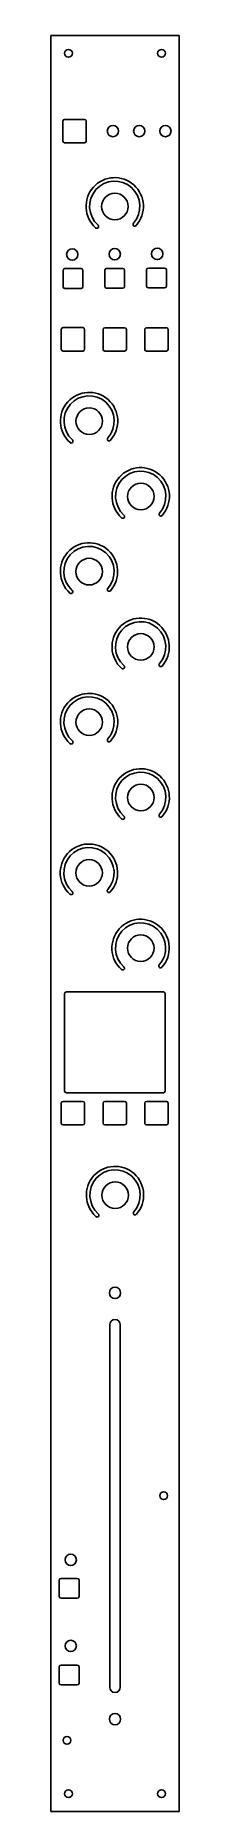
# Model space of a CAD drawing. Header units: millimetres. Extents: x 0 to 36, y 0 to 500.
import ezdxf

# ---------------------------------------------------------------- set-up
doc = ezdxf.new("R2010")
doc.units = ezdxf.units.MM
for name, color, linetype in [('BUTTON', 5, 'CONTINUOUS'), ('CHASSIS_SCREW', 140, 'CONTINUOUS'), ('DISPLAY', 6, 'CONTINUOUS'), ('ENCODER', 1, 'CONTINUOUS'), ('FADER', 4, 'CONTINUOUS'), ('FADER_SCREW', 30, 'CONTINUOUS'), ('LED', 2, 'CONTINUOUS'), ('LED_RING', 3, 'CONTINUOUS'), ('OUTLINE', 7, 'CONTINUOUS'), ('PCB_MOUNT', 40, 'CONTINUOUS')]:
    doc.layers.add(name, color=color, linetype=linetype)

msp = doc.modelspace()

# ---------------------------------------------------------------- linework, layer by layer
at = {"layer": 'BUTTON'}
for p, q in [((3.4175, 475.8931), (3.4175, 470.2931)), ((9.5175, 476.3931), (3.9175, 476.3931)), ((10.0175, 470.2931), (10.0175, 475.8931)), ((3.9175, 469.7931), (9.5175, 469.7931)), ((3.475, 433.8756), (3.475, 429.2756)), ((8.575, 434.3756), (3.975, 434.3756)), ((9.075, 429.2756), (9.075, 433.8756)), ((15.275, 433.9406), (15.275, 429.3406)), ((20.375, 434.4406), (15.775, 434.4406)), ((20.875, 429.3406), (20.875, 433.9406)), ((27.075, 434.0406), (27.075, 429.4406)), ((32.175, 434.5406), (27.575, 434.5406)), ((32.675, 429.4406), (32.675, 434.0406)), ((3.975, 428.7756), (8.575, 428.7756)), ((15.775, 428.8406), (20.375, 428.8406)), ((27.575, 428.9406), (32.175, 428.9406)), ((2.965, 417.2506), (2.965, 411.6506)), ((9.065, 417.7506), (3.465, 417.7506)), ((9.565, 411.6506), (9.565, 417.2506)), ((14.775, 417.2406), (14.775, 411.6406)), ((20.875, 417.7406), (15.275, 417.7406)), ((21.375, 411.6406), (21.375, 417.2406)), ((26.575, 417.2406), (26.575, 411.6406)), ((32.675, 417.7406), (27.075, 417.7406)), ((33.175, 411.6406), (33.175, 417.2406)), ((3.465, 411.1506), (9.065, 411.1506)), ((15.275, 411.1406), (20.875, 411.1406)), ((27.075, 411.1406), (32.675, 411.1406)), ((2.975, 199.3931), (2.975, 193.7931)), ((9.075, 199.8931), (3.475, 199.8931)), ((9.575, 193.7931), (9.575, 199.3931)), ((14.775, 199.3931), (14.775, 193.7931)), ((20.875, 199.8931), (15.275, 199.8931)), ((21.375, 193.7931), (21.375, 199.3931)), ((26.575, 199.3931), (26.575, 193.7931)), ((32.675, 199.8931), (27.075, 199.8931)), ((33.175, 193.7931), (33.175, 199.3931)), ((3.475, 193.2931), (9.075, 193.2931)), ((15.275, 193.2931), (20.875, 193.2931)), ((27.075, 193.2931), (32.675, 193.2931)), ((2.4, 65.1385), (2.4, 60.5385)), ((7.5, 65.6385), (2.9, 65.6385)), ((8, 60.5385), (8, 65.1385)), ((2.9, 60.0385), (7.5, 60.0385)), ((2.4, 40.7115), (2.4, 36.1115)), ((7.5, 41.2115), (2.9, 41.2115)), ((8, 36.1115), (8, 40.7115)), ((2.9, 35.6115), (7.5, 35.6115))]:
    msp.add_line(p, q, dxfattribs=at)
for centre, start, end in [((3.9175, 475.8931), 90, 180), ((9.5175, 475.8931), 0, 90), ((3.9175, 470.2931), 180, 270), ((9.5175, 470.2931), 270, 0), ((3.975, 433.8756), 90, 180), ((8.575, 433.8756), 0, 90), ((15.775, 433.9406), 90, 180), ((20.375, 433.9406), 0, 90), ((27.575, 434.0406), 90, 180), ((32.175, 434.0406), 0, 90), ((3.975, 429.2756), 180, 270), ((8.575, 429.2756), 270, 0), ((15.775, 429.3406), 180, 270), ((20.375, 429.3406), 270, 0), ((27.575, 429.4406), 180, 270), ((32.175, 429.4406), 270, 0), ((3.465, 417.2506), 90, 180), ((9.065, 417.2506), 0, 90), ((15.275, 417.2406), 90, 180), ((20.875, 417.2406), 0, 90), ((27.075, 417.2406), 90, 180), ((32.675, 417.2406), 0, 90), ((3.465, 411.6506), 180, 270), ((9.065, 411.6506), 270, 0), ((15.275, 411.6406), 180, 270), ((20.875, 411.6406), 270, 0), ((27.075, 411.6406), 180, 270), ((32.675, 411.6406), 270, 0), ((3.475, 199.3931), 90, 180), ((9.075, 199.3931), 0, 90), ((15.275, 199.3931), 90, 180), ((20.875, 199.3931), 0, 90), ((27.075, 199.3931), 90, 180), ((32.675, 199.3931), 0, 90), ((3.475, 193.7931), 180, 270), ((9.075, 193.7931), 270, 0), ((15.275, 193.7931), 180, 270), ((20.875, 193.7931), 270, 0), ((27.075, 193.7931), 180, 270), ((32.675, 193.7931), 270, 0), ((2.9, 65.1385), 90, 180), ((7.5, 65.1385), 0, 90), ((2.9, 60.5385), 180, 270), ((7.5, 60.5385), 270, 0), ((2.9, 40.7115), 90, 180), ((7.5, 40.7115), 0, 90), ((2.9, 36.1115), 180, 270), ((7.5, 36.1115), 270, 0)]:
    msp.add_arc(centre, 0.5, start, end, dxfattribs=at)
at = {"layer": 'CHASSIS_SCREW'}
for centre in [(5, 495), (31.3, 495), (5, 5), (31.3, 5)]:
    msp.add_circle(centre, 1.1, dxfattribs=at)
at = {"layer": 'DISPLAY'}
for p, q in [((3.9226, 230.2409), (3.9226, 202.8409)), ((31.8226, 230.7409), (4.4226, 230.7409)), ((32.3226, 202.8409), (32.3226, 230.2409)), ((4.4226, 202.3409), (31.8226, 202.3409))]:
    msp.add_line(p, q, dxfattribs=at)
for centre, start, end in [((4.4226, 230.2409), 90, 180), ((31.8226, 230.2409), 0, 90), ((4.4226, 202.8409), 180, 270), ((31.8226, 202.8409), 270, 0)]:
    msp.add_arc(centre, 0.5, start, end, dxfattribs=at)
at = {"layer": 'ENCODER'}
for centre in [(18.1225, 451.8597), (10.8725, 391.4119), (25.4661, 370.2307), (10.8489, 349.0592), (25.4425, 327.8597), (10.8668, 306.6716), (25.4604, 285.4592), (10.8289, 264.2592), (25.4225, 243.0592), (18.2027, 173.5032)]:
    msp.add_circle(centre, 3.75, dxfattribs=at)
at = {"layer": 'FADER'}
for p, q in [((16.65, 35.0032), (16.65, 137.0032)), ((19.65, 35.0032), (19.65, 137.0032))]:
    msp.add_line(p, q, dxfattribs=at)
for centre, start, end in [((18.15, 137.0032), 0, 180), ((18.15, 35.0032), 180, 0)]:
    msp.add_arc(centre, 1.5, start, end, dxfattribs=at)
at = {"layer": 'FADER_SCREW'}
for centre in [(18.15, 146.0032), (18.15, 26.0032)]:
    msp.add_circle(centre, 1.6, dxfattribs=at)
at = {"layer": 'LED'}
for centre in [(17.575, 473.0931), (25.005, 473.0931), (32.405, 473.0931), (18.0775, 438.4406), (30.079, 438.5406), (6.0715, 438.3406), (5.63, 70.8385), (5.63, 46.601)]:
    msp.add_circle(centre, 1.6, dxfattribs=at)
at = {"layer": 'LED_RING'}
for centre, radius, start, end in [((18.0767, 451.8883), 8.1, 318.25, 228.25), ((18.0767, 451.8883), 7.1, 318.25, 228.25), ((13.016, 446.2183), 0.5, 228.25, 48.25), ((23.7468, 446.8276), 0.5, 138.25, 318.25), ((10.8267, 391.4404), 8.1, 318.25, 228.25), ((10.8267, 391.4404), 7.1, 318.25, 228.25), ((5.766, 385.7704), 0.5, 228.25, 48.25), ((16.4968, 386.3797), 0.5, 138.25, 318.25), ((25.4203, 370.2593), 8.1, 318.25, 228.25), ((25.4203, 370.2593), 7.1, 318.25, 228.25), ((31.0904, 365.1986), 0.5, 138.25, 318.25), ((20.3596, 364.5893), 0.5, 228.25, 48.25), ((10.8031, 349.0878), 8.1, 318.25, 228.25), ((10.8031, 349.0878), 7.1, 318.25, 228.25), ((5.7424, 343.4178), 0.5, 228.25, 48.25), ((16.4731, 344.0271), 0.5, 138.25, 318.25), ((25.3967, 327.8883), 8.1, 318.25, 228.25), ((25.3967, 327.8883), 7.1, 318.25, 228.25), ((20.336, 322.2183), 0.5, 228.25, 48.25), ((31.0668, 322.8276), 0.5, 138.25, 318.25), ((10.821, 306.7003), 8.1, 318.25, 228.25), ((10.821, 306.7003), 7.1, 318.25, 228.25), ((5.7603, 301.0302), 0.5, 228.25, 48.25), ((16.4911, 301.6396), 0.5, 138.25, 318.25), ((25.4146, 285.4878), 8.1, 318.25, 228.25), ((25.4146, 285.4878), 7.1, 318.25, 228.25), ((20.3539, 279.8178), 0.5, 228.25, 48.25), ((31.0847, 280.4271), 0.5, 138.25, 318.25), ((10.7831, 264.2878), 8.1, 318.25, 228.25), ((10.7831, 264.2878), 7.1, 318.25, 228.25), ((5.7224, 258.6178), 0.5, 228.25, 48.25), ((16.4531, 259.2271), 0.5, 138.25, 318.25), ((25.3767, 243.0878), 8.1, 318.25, 228.25), ((25.3767, 243.0878), 7.1, 318.25, 228.25), ((20.316, 237.4178), 0.5, 228.25, 48.25), ((31.0468, 238.0271), 0.5, 138.25, 318.25), ((18.157, 173.5318), 8.1, 318.25, 228.25), ((18.157, 173.5318), 7.1, 318.25, 228.25), ((13.0963, 167.8617), 0.5, 228.25, 48.25), ((23.827, 168.4711), 0.5, 138.25, 318.25)]:
    msp.add_arc(centre, radius, start, end, dxfattribs=at)
at = {"layer": 'OUTLINE'}
for p, q in [((36.3, 500), (0, 500)), ((0, 500), (0, 0)), ((36.3, 0), (36.3, 500)), ((0, 0), (36.3, 0))]:
    msp.add_line(p, q, dxfattribs=at)
at = {"layer": 'PCB_MOUNT'}
for centre in [(31.8967, 88.9032), (4.6, 20.0282)]:
    msp.add_circle(centre, 1.1, dxfattribs=at)

doc.saveas('drawing.dxf')
